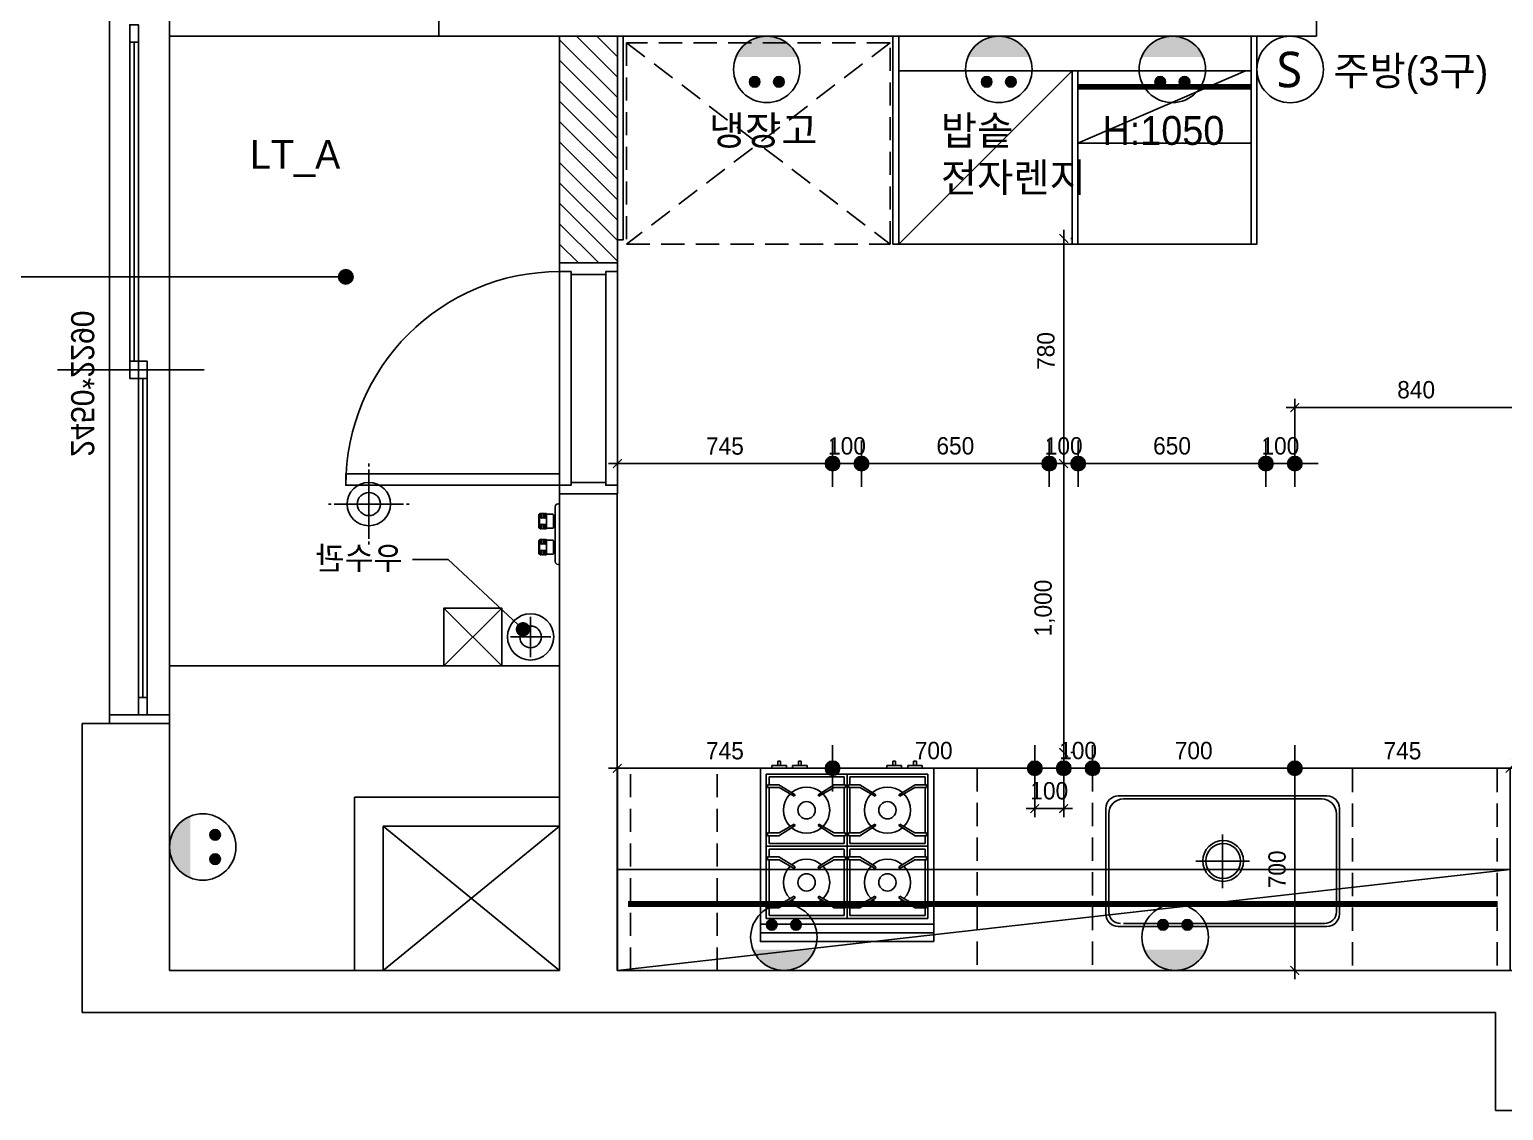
# Model space of a CAD drawing. Header units: inches. Extents: x 47110 to 180628, y 8205 to 35062.
# Drawn here: x 73387 to 78489, y 24259 to 28002 of the extents above; entities that cross this region are included whole.
import ezdxf
from ezdxf.enums import TextEntityAlignment as Align

# ---------------------------------------------------------------- set-up
doc = ezdxf.new("R2010")
doc.units = ezdxf.units.IN
doc.header["$LTSCALE"] = 100
doc.header["$MEASUREMENT"] = 0
doc.header["$PDSIZE"] = 700.071425
for name, pattern in [('DASHEDX2', [1.5, 1, -0.5]), ('DH-HID2', [1.2, 0.8, -0.4]), ('HID', [2.5, 1.5, -1]), ('HID2', [1, 0.5, -0.5])]:
    doc.linetypes.add(name, pattern=pattern)
for name, color, linetype in [('0-ELC TEXT', 7, 'Continuous'), ('06-FUR', 6, 'Continuous'), ('06-LIGHT', 4, 'Continuous'), ('07-DIM', 1, 'Continuous'), ('3.기호.계단선', 30, 'Continuous'), ('CEIL-DOOR', 6, 'Continuous'), ('CO-DO-FR', 7, 'Continuous'), ('CO-DOOR', 8, 'Continuous'), ('CO-FURB-DN', 9, 'Continuous'), ('fin', 5, 'Continuous'), ('FU-FURM', 251, 'DH-HID2'), ('HAT', 8, 'Continuous'), ('Layer 1', 7, 'Continuous'), ('RC-LIGHT', 7, 'Continuous'), ('U-LANP', 6, 'Continuous'), ('WAL NEW', 3, 'Continuous'), ('도면층2', 2, 'Continuous'), ('도면층4', 4, 'Continuous'), ('도면층5', 5, 'Continuous'), ('도면층8', 8, 'Continuous'), ('설비', 140, 'Continuous')]:
    doc.layers.add(name, color=color, linetype=linetype)
doc.styles.add('HY 울릉도 L', font='')
doc.styles.get("Standard").update_dxf_attribs({"font": 'txt.shx', "bigfont": 'whgtxt.shx'})
doc.styles.add('코레일둥고', font='Korail_Round_Gothic_Medium.ttf')
doc.styles.get('HY 울릉도 L').set_extended_font_data('HY울릉도L')
doc.dimstyles.new('30', dxfattribs={"dimscale": 30, "dimtxt": 2, "dimasz": 1, "dimexe": 1, "dimexo": 1, "dimgap": 1, "dimtad": 1, "dimdec": 0, "dimrnd": 0.05, "dimdsep": 46, "dimlunit": 6, "dimtxsty": 'HY 울릉도 L', "dimblk": 'ARCHTICK', "dimcen": 2.5, "dimdle": 1, "dimclrd": 133, "dimclre": 133, "dimclrt": 30, "dimadec": 0, "dimazin": 0, "dimtfac": 1, "dimtdec": 0, "dimtix": 1, "dimtmove": 2, "dimatfit": 3, "dimldrblk": 'ARCHTICK', "dimfxl": 1, "dimlwd": -1, "dimlwe": -1, "dimarcsym": 0})

# ---------------------------------------------------------------- blocks, each defined once
blk = doc.blocks.new('A$C004A4CAE')
at = {"layer": 'fin', "color": 6}
for p, q in [((36, 69), (36, 70)), ((84, 69), (36, 69)), ((51, 63), (36, 63)), ((51, 57), (36, 57)), ((82, 72), (38, 72)), ((84, 63), (69, 63)), ((84, 57), (69, 57)), ((84, 69), (84, 70)), ((126, 69), (126, 70)), ((174, 69), (126, 69)), ((141, 63), (126, 63)), ((141, 57), (126, 57)), ((172, 72), (128, 72)), ((174, 63), (159, 63)), ((174, 57), (159, 57)), ((174, 69), (174, 70)), ((0, 0), (0, 5)), ((200, 15), (10, 15)), ((51, 51), (36, 51)), ((36, 23), (36, 45)), ((84, 45), (36, 45)), ((82, 21), (38, 21)), ((43, 15), (43, 21)), ((84, 51), (69, 51)), ((77, 15), (77, 21)), ((84, 23), (84, 45)), ((141, 51), (126, 51)), ((174, 45), (126, 45)), ((126, 23), (126, 45)), ((172, 21), (128, 21)), ((133, 15), (133, 21)), ((174, 51), (159, 51)), ((167, 15), (167, 21)), ((174, 23), (174, 45)), ((210, 0), (210, 5))]:
    blk.add_line(p, q, dxfattribs=at)
for centre, radius, start, end in [((36, 66), 3, 90, 270), ((36, 60), 3, 90, 270), ((36, 54), 3, 90, 270), ((38, 70), 2, 90, 180), ((51, 66), 3, 90, 270), ((51, 60), 3, 90, 270), ((51, 54), 3, 90, 270), ((69, 66), 3, 270, 90), ((69, 60), 3, 270, 90), ((69, 54), 3, 270, 90), ((82, 70), 2, 0, 90), ((84, 66), 3, 270, 90), ((84, 60), 3, 270, 90), ((84, 54), 3, 270, 90), ((126, 66), 3, 90, 270), ((126, 60), 3, 90, 270), ((126, 54), 3, 90, 270), ((128, 70), 2, 90, 180), ((141, 66), 3, 90, 270), ((141, 60), 3, 90, 270), ((141, 54), 3, 90, 270), ((159, 66), 3, 270, 90), ((159, 60), 3, 270, 90), ((159, 54), 3, 270, 90), ((172, 70), 2, 0, 90), ((174, 66), 3, 270, 90), ((174, 60), 3, 270, 90), ((174, 54), 3, 270, 90), ((10, 5), 10, 90, 180), ((36, 48), 3, 90, 270), ((38, 23), 2, 180, 270), ((51, 48), 3, 90, 270), ((69, 48), 3, 270, 90), ((82, 23), 2, 270, 0), ((84, 48), 3, 270, 90), ((126, 48), 3, 90, 270), ((128, 23), 2, 180, 270), ((141, 48), 3, 90, 270), ((159, 48), 3, 270, 90), ((172, 23), 2, 270, 0), ((174, 48), 3, 270, 90), ((200, 5), 10, 0, 90)]:
    blk.add_arc(centre, radius, start, end, dxfattribs=at)
blk = doc.blocks.new('fffsere')
for p, q in [((61421.1, 27948.7), (62353.6, 27948.7)), ((61003.6, 25768.7), (62353.6, 25768.7))]:
    blk.add_line(p, q)
at = {"color": 8}
for p, q in [((61403.6, 25768.7), (61203.6, 25968.7)), ((61403.6, 25968.7), (61203.6, 25768.7))]:
    blk.add_line(p, q, dxfattribs=at)
blk.add_lwpolyline([(61403.6, 25768.7), (61203.6, 25768.7), (61203.6, 25968.7), (61403.6, 25968.7)], close=True, dxfattribs=at)
blk.add_circle((61103.6, 25868.7), 80, dxfattribs=at)
at = {"layer": 'Layer 1'}
blk.add_circle((61103.6, 25868.7), 37.5, dxfattribs=at)
at = {"layer": '도면층2'}
for p, q in [((61421.1, 27948.7), (61421.1, 28768.7)), ((58383.6, 28148.7), (58383.6, 27948.7)), ((58383.6, 27948.7), (61421.1, 27948.7)), ((60803.6, 26363.7), (60803.6, 24713.7)), ((60803.6, 26363.7), (61003.6, 26363.7)), ((61003.6, 26363.7), (61003.6, 24713.7)), ((62353.6, 25568.7), (62656.1, 25568.7)), ((62353.6, 24713.7), (62353.6, 25568.7)), ((62353.6, 25568.7), (62561.1, 25568.7)), ((62656.1, 24568.7), (62656.1, 25568.7)), ((61003.6, 25313.7), (61713.6, 25313.7)), ((61713.6, 25313.7), (61713.6, 24713.7)), ((61003.6, 25213.7), (61613.6, 25213.7)), ((61613.6, 25213.7), (61613.6, 24713.7)), ((57663.6, 24713.7), (60803.6, 24713.7)), ((61003.6, 24713.7), (62353.6, 24713.7)), ((57763.6, 24568.7), (57763.6, 24228.7)), ((57763.6, 24568.7), (62656.1, 24568.7)), ((57663.6, 24228.7), (57763.6, 24228.7))]:
    blk.add_line(p, q, dxfattribs=at)
at = {"layer": '도면층4'}
for p, q in [((62353.6, 28018.7), (62353.6, 25568.7)), ((62561.1, 25568.7), (62561.1, 28018.7)), ((62476.1, 26823.7), (62476.1, 27928.7)), ((62233.6, 26793.7), (62741.1, 26793.7)), ((62446.1, 25658.7), (62446.1, 26763.7)), ((62353.6, 25598.7), (62561.1, 25598.7)), ((62353.6, 25568.7), (62561.1, 25568.7))]:
    blk.add_line(p, q, dxfattribs=at)
for points in [[(62461.1, 27928.7), (62491.1, 27928.7), (62491.1, 27988.7), (62461.1, 27988.7)], [(62431.1, 26763.7), (62461.1, 26763.7), (62461.1, 26823.7), (62431.1, 26823.7)], [(62461.1, 26763.7), (62491.1, 26763.7), (62491.1, 26823.7), (62461.1, 26823.7)], [(62431.1, 25598.7), (62461.1, 25598.7), (62461.1, 25658.7), (62431.1, 25658.7)]]:
    blk.add_lwpolyline(points, close=True, dxfattribs=at)
blk.add_lwpolyline([(61130.1, 25895.1), (61389.4, 26137.2), (61512.4, 26137.2)], dxfattribs=at)
at = {"layer": '도면층4', "const_width": 25}
blk.add_lwpolyline([(61142.6, 25895.1, -1), (61117.6, 25895.1, -1)], format="xyb", close=True, dxfattribs=at)
at = {"layer": '도면층5'}
for p, q in [((62461.1, 27928.7), (62461.1, 26823.7)), ((62491.1, 27928.7), (62491.1, 26823.7)), ((62431.1, 26763.7), (62431.1, 25658.7)), ((62461.1, 26763.7), (62461.1, 25658.7)), ((61103.6, 25938.7), (61103.6, 25798.7)), ((61173.6, 25868.7), (61033.6, 25868.7))]:
    blk.add_line(p, q, dxfattribs=at)
at = {"layer": '도면층8'}
for p, q in [((61003.6, 25213.7), (61613.6, 24713.7)), ((61613.6, 25213.7), (61003.6, 24713.7))]:
    blk.add_line(p, q, dxfattribs=at)
at = {"rotation": 270}
blk.add_blockref('A$C004A4CAE', (61003.6, 26329.6), dxfattribs=at)
at = {"layer": '06-FUR', "color": 7, "linetype": 'DASHEDX2', "style": '코레일둥고'}
blk.add_text('우수관', height=80, dxfattribs=at).set_placement((61547.1, 26101.8))
at = {"layer": '도면층4', "style": '코레일둥고'}
blk.add_text('2450*2290', height=80, rotation=90, dxfattribs=at).set_placement((62694.1, 26492.5))
blk = doc.blocks.new('D-002')
at = {"layer": 'CO-DO-FR'}
for points in [[(0, 200), (0, 0), (30, 0), (30, 40), (40, 40), (40, 160), (30, 160), (30, 200), (0, 200)], [(800, 200), (800, 0), (770, 0), (770, 40), (760, 40), (760, 160), (770, 160), (770, 200), (800, 200)]]:
    blk.add_lwpolyline(points, close=True, dxfattribs=at)
at = {"layer": 'CO-DOOR'}
blk.add_lwpolyline([(730, 940), (730, 200), (770, 200), (770, 940)], close=True, dxfattribs=at)
blk.add_arc((770, 200), 740, 90, 180, dxfattribs=at)
blk = doc.blocks.new('FFFF')
at = {"layer": 'WAL NEW'}
h = blk.add_hatch(dxfattribs=at)
h.set_pattern_fill('_USER', color=256, scale=50, angle=315, style=0, pattern_type=0)
h.set_pattern_definition([(315, (21840.12, 30), (35.35534, 35.35534), [])])
h.paths.add_polyline_path([(75098.6, 27193.7), (75298.6, 27193.7), (75298.6, 27978.7), (75098.6, 27978.7)])
at = {"layer": '06-FUR', "color": 8}
blk.add_line((76872.6, 27858.7), (76272.6, 27258.7), dxfattribs=at)
for points in [[(75318.6, 27978.7), (75298.6, 27978.7), (75298.6, 27273.7), (75318.6, 27273.7)], [(76272.6, 27978.7), (76252.6, 27978.7), (76252.6, 27258.7), (76272.6, 27258.7)], [(77512.6, 27978.7), (77492.6, 27978.7), (77492.6, 27258.7), (77512.6, 27258.7)], [(77492.6, 27858.7), (76272.6, 27858.7), (76272.6, 27258.7), (77492.6, 27258.7)], [(76892.6, 27858.7), (76872.6, 27858.7), (76872.6, 27258.7), (76892.6, 27258.7)], [(75298.6, 24743.7), (78388.6, 24743.7), (78388.6, 25443.7), (75298.6, 25443.7)]]:
    blk.add_lwpolyline(points, close=True, dxfattribs=at)
for points in [[(77472.6, 27858.7), (76892.6, 27608.7), (77492.6, 27608.7)], [(75298.6, 25093.7), (78388.6, 25093.7), (75298.6, 24743.7)]]:
    blk.add_lwpolyline(points, dxfattribs=at)
at = {"layer": 'CO-DOOR', "color": 8}
for points in [[(75098.6, 27193.7), (75298.6, 27193.7), (75298.6, 26393.7), (75098.6, 26393.7)], [(75138.6, 26433.7), (75258.6, 26433.7), (75258.6, 27153.7), (75138.6, 27153.7)]]:
    blk.add_lwpolyline(points, close=True, dxfattribs=at)
at = {"layer": 'CO-FURB-DN', "color": 8}
for p, q in [((75853.6, 25453.7), (75853.6, 25468.7)), ((75853.6, 25468.7), (75863.6, 25468.7)), ((75863.6, 25453.7), (75863.6, 25468.7)), ((75925.3, 25453.7), (75925.3, 25468.7)), ((75925.3, 25468.7), (75935.3, 25468.7)), ((75935.3, 25453.7), (75935.3, 25468.7)), ((76251.8, 25453.7), (76251.8, 25468.7)), ((76261.8, 25468.7), (76251.8, 25468.7)), ((76261.8, 25453.7), (76261.8, 25468.7)), ((76333.5, 25468.7), (76323.5, 25468.7)), ((76323.5, 25453.7), (76323.5, 25468.7)), ((76333.5, 25453.7), (76333.5, 25468.7)), ((75813.6, 25423.7), (75813.6, 25173.7)), ((75813.6, 25423.7), (76093.6, 25423.7)), ((75823.6, 25413.7), (75823.6, 25386.9)), ((75823.6, 25413.7), (76083.6, 25413.7)), ((75833.6, 25453.7), (75833.6, 25443.7)), ((75833.6, 25453.7), (75883.6, 25453.7)), ((75883.6, 25453.7), (75883.6, 25443.7)), ((75905.3, 25453.7), (75955.3, 25453.7)), ((75905.3, 25453.7), (75905.3, 25443.7)), ((75955.3, 25453.7), (75955.3, 25443.7)), ((76083.6, 25413.7), (76083.6, 25386.9)), ((76373.6, 25423.7), (76093.6, 25423.7)), ((76093.6, 25423.7), (76093.6, 25173.7)), ((76363.6, 25413.7), (76103.6, 25413.7)), ((76103.6, 25413.7), (76103.6, 25386.9)), ((76231.8, 25453.7), (76231.8, 25443.7)), ((76281.8, 25453.7), (76231.8, 25453.7)), ((76281.8, 25453.7), (76281.8, 25443.7)), ((76303.5, 25453.7), (76303.5, 25443.7)), ((76353.5, 25453.7), (76303.5, 25453.7)), ((76353.5, 25453.7), (76353.5, 25443.7)), ((76363.6, 25413.7), (76363.6, 25386.9)), ((76373.6, 25423.7), (76373.6, 25173.7)), ((75818.6, 25386.9), (75818.6, 25376.9)), ((75858.1, 25386.9), (75818.6, 25386.9)), ((75858.4, 25376.9), (75818.6, 25376.9)), ((75823.6, 25376.9), (75823.6, 25220.4)), ((75913.7, 25352.2), (75858.1, 25386.9)), ((75910.6, 25346.8), (75858.4, 25376.9)), ((75993.4, 25352.2), (76049, 25386.9)), ((75996.5, 25346.8), (76048.8, 25376.9)), ((76048.8, 25376.9), (76088.6, 25376.9)), ((76049, 25386.9), (76088.6, 25386.9)), ((76083.6, 25376.9), (76083.6, 25220.4)), ((76088.6, 25386.9), (76088.6, 25376.9)), ((76098.6, 25386.9), (76098.6, 25376.9)), ((76138.1, 25386.9), (76098.6, 25386.9)), ((76138.4, 25376.9), (76098.6, 25376.9)), ((76103.6, 25376.9), (76103.6, 25220.4)), ((76193.7, 25352.2), (76138.1, 25386.9)), ((76190.6, 25346.8), (76138.4, 25376.9)), ((76273.4, 25352.2), (76329, 25386.9)), ((76276.5, 25346.8), (76328.8, 25376.9)), ((76328.8, 25376.9), (76368.6, 25376.9)), ((76329, 25386.9), (76368.6, 25386.9)), ((76363.6, 25376.9), (76363.6, 25220.4)), ((76368.6, 25386.9), (76368.6, 25376.9)), ((75913.7, 25352.2), (75910.6, 25346.8)), ((75993.4, 25352.2), (75996.5, 25346.8)), ((76193.7, 25352.2), (76190.6, 25346.8)), ((76273.4, 25352.2), (76276.5, 25346.8)), ((77050.8, 25337.8), (77736.3, 25337.8)), ((76999.6, 25286.6), (76999.6, 24947)), ((77787.5, 25286.6), (77787.5, 24947)), ((75818.6, 25210.4), (75818.6, 25220.4)), ((75858.4, 25220.4), (75818.6, 25220.4)), ((75858.1, 25210.4), (75818.6, 25210.4)), ((75823.6, 25210.4), (75823.6, 25183.7)), ((75913.7, 25245.2), (75858.1, 25210.4)), ((75910.6, 25250.6), (75858.4, 25220.4)), ((75913.7, 25245.2), (75910.6, 25250.6)), ((75993.4, 25245.2), (75996.5, 25250.6)), ((75993.4, 25245.2), (76049, 25210.4)), ((75996.5, 25250.6), (76048.8, 25220.4)), ((76048.8, 25220.4), (76088.6, 25220.4)), ((76049, 25210.4), (76088.6, 25210.4)), ((76083.6, 25210.4), (76083.6, 25183.7)), ((76088.6, 25210.4), (76088.6, 25220.4)), ((76138.4, 25220.4), (76098.6, 25220.4)), ((76098.6, 25210.4), (76098.6, 25220.4)), ((76138.1, 25210.4), (76098.6, 25210.4)), ((76103.6, 25210.4), (76103.6, 25183.7)), ((76193.7, 25245.2), (76138.1, 25210.4)), ((76190.6, 25250.6), (76138.4, 25220.4)), ((76193.7, 25245.2), (76190.6, 25250.6)), ((76273.4, 25245.2), (76276.5, 25250.6)), ((76273.4, 25245.2), (76329, 25210.4)), ((76276.5, 25250.6), (76328.8, 25220.4)), ((76328.8, 25220.4), (76368.6, 25220.4)), ((76329, 25210.4), (76368.6, 25210.4)), ((76363.6, 25210.4), (76363.6, 25183.7)), ((76368.6, 25210.4), (76368.6, 25220.4)), ((77393.6, 25214.7), (77393.6, 25029.1)), ((75813.6, 24923.7), (75813.6, 25173.7)), ((75813.6, 25173.7), (76093.6, 25173.7)), ((75823.6, 25183.7), (76083.6, 25183.7)), ((75823.6, 25136.9), (75823.6, 25163.7)), ((75823.6, 25163.7), (76083.6, 25163.7)), ((76083.6, 25136.9), (76083.6, 25163.7)), ((76373.6, 25173.7), (76093.6, 25173.7)), ((76093.6, 24923.7), (76093.6, 25173.7)), ((76363.6, 25183.7), (76103.6, 25183.7)), ((76363.6, 25163.7), (76103.6, 25163.7)), ((76103.6, 25136.9), (76103.6, 25163.7)), ((76363.6, 25136.9), (76363.6, 25163.7)), ((76373.6, 24923.7), (76373.6, 25173.7)), ((75818.6, 25136.9), (75818.6, 25126.9)), ((75858.1, 25136.9), (75818.6, 25136.9)), ((75858.4, 25126.9), (75818.6, 25126.9)), ((75823.6, 24970.4), (75823.6, 25126.9)), ((75913.7, 25102.2), (75858.1, 25136.9)), ((75910.6, 25096.8), (75858.4, 25126.9)), ((75913.7, 25102.2), (75910.6, 25096.8)), ((75993.4, 25102.2), (76049, 25136.9)), ((75993.4, 25102.2), (75996.5, 25096.8)), ((75996.5, 25096.8), (76048.8, 25126.9)), ((76048.8, 25126.9), (76088.6, 25126.9)), ((76049, 25136.9), (76088.6, 25136.9)), ((76083.6, 24970.4), (76083.6, 25126.9)), ((76088.6, 25136.9), (76088.6, 25126.9)), ((76138.1, 25136.9), (76098.6, 25136.9)), ((76098.6, 25136.9), (76098.6, 25126.9)), ((76138.4, 25126.9), (76098.6, 25126.9)), ((76103.6, 24970.4), (76103.6, 25126.9)), ((76193.7, 25102.2), (76138.1, 25136.9)), ((76190.6, 25096.8), (76138.4, 25126.9)), ((76193.7, 25102.2), (76190.6, 25096.8)), ((76273.4, 25102.2), (76329, 25136.9)), ((76273.4, 25102.2), (76276.5, 25096.8)), ((76276.5, 25096.8), (76328.8, 25126.9)), ((76328.8, 25126.9), (76368.6, 25126.9)), ((76329, 25136.9), (76368.6, 25136.9)), ((76363.6, 24970.4), (76363.6, 25126.9)), ((76368.6, 25136.9), (76368.6, 25126.9)), ((77300.8, 25121.9), (77486.3, 25121.9)), ((75910.6, 25000.6), (75858.4, 24970.4)), ((75913.7, 24995.2), (75910.6, 25000.6)), ((75993.4, 24995.2), (75996.5, 25000.6)), ((75996.5, 25000.6), (76048.8, 24970.4)), ((76190.6, 25000.6), (76138.4, 24970.4)), ((76193.7, 24995.2), (76190.6, 25000.6)), ((76273.4, 24995.2), (76276.5, 25000.6)), ((76276.5, 25000.6), (76328.8, 24970.4)), ((75818.6, 24960.4), (75818.6, 24970.4)), ((75858.4, 24970.4), (75818.6, 24970.4)), ((75858.1, 24960.4), (75818.6, 24960.4)), ((75823.6, 24933.7), (75823.6, 24960.4)), ((75913.7, 24995.2), (75858.1, 24960.4)), ((75993.4, 24995.2), (76049, 24960.4)), ((76048.8, 24970.4), (76088.6, 24970.4)), ((76049, 24960.4), (76088.6, 24960.4)), ((76083.6, 24933.7), (76083.6, 24960.4)), ((76088.6, 24960.4), (76088.6, 24970.4)), ((76138.4, 24970.4), (76098.6, 24970.4)), ((76098.6, 24960.4), (76098.6, 24970.4)), ((76138.1, 24960.4), (76098.6, 24960.4)), ((76103.6, 24933.7), (76103.6, 24960.4)), ((76193.7, 24995.2), (76138.1, 24960.4)), ((76273.4, 24995.2), (76329, 24960.4)), ((76328.8, 24970.4), (76368.6, 24970.4)), ((76329, 24960.4), (76368.6, 24960.4)), ((76363.6, 24933.7), (76363.6, 24960.4)), ((76368.6, 24960.4), (76368.6, 24970.4)), ((76393.6, 24903.7), (75793.6, 24903.7)), ((75813.6, 24923.7), (76093.6, 24923.7)), ((75823.6, 24933.7), (76083.6, 24933.7)), ((76373.6, 24923.7), (76093.6, 24923.7)), ((76363.6, 24933.7), (76103.6, 24933.7)), ((77746.6, 24906.1), (77050.8, 24906.1)), ((76393.6, 24873.7), (75793.6, 24873.7))]:
    blk.add_line(p, q, dxfattribs=at)
blk.add_lwpolyline([(76393.6, 24843.7), (75793.6, 24843.7), (75793.6, 25443.7), (76393.6, 25443.7)], close=True, dxfattribs=at)
blk.add_lwpolyline([(77032.5, 25348), (77754.7, 25348, -0.414214), (77797.7, 25304.9), (77797.7, 24938.9, -0.414214), (77754.7, 24895.8), (77032.5, 24895.8, -0.414214), (76989.4, 24938.9), (76989.4, 25304.9, -0.414214)], format="xyb", close=True, dxfattribs=at)
for centre, radius in [((75953.6, 25298.7), 30), ((76233.6, 25298.7), 30), ((77395.6, 25122.9), 70.6), ((77395.6, 25122.9), 60.4), ((75953.6, 25048.7), 30), ((76233.6, 25048.7), 30)]:
    blk.add_circle(centre, radius, dxfattribs=at)
for centre, radius, start, end in [((75953.6, 25298.7), 80, 49.6406, 130.3594), ((76233.6, 25298.7), 80, 49.6406, 130.3594), ((75953.6, 25298.7), 80, 135.3848, 224.6152), ((75953.6, 25298.7), 80, 315.3848, 44.6152), ((76233.6, 25298.7), 80, 135.3848, 224.6152), ((76233.6, 25298.7), 80, 315.3848, 44.6152), ((77050.8, 25286.6), 51.1, 90, 180), ((77736.3, 25286.6), 51.1, 0, 90), ((75953.6, 25298.7), 80, 229.6406, 310.3594), ((76233.6, 25298.7), 80, 229.6406, 310.3594), ((75953.6, 25048.7), 80, 135.3848, 224.6152), ((75953.6, 25048.7), 80, 49.6406, 130.3594), ((75953.6, 25048.7), 80, 315.3848, 44.6152), ((76233.6, 25048.7), 80, 135.3848, 224.6152), ((76233.6, 25048.7), 80, 49.6406, 130.3594), ((76233.6, 25048.7), 80, 315.3848, 44.6152), ((75953.6, 25048.7), 80, 229.6406, 310.3594), ((76233.6, 25048.7), 80, 229.6406, 310.3594), ((77040.5, 24947), 40.9, 180, 270), ((77746.6, 24947), 40.9, 270, 0)]:
    blk.add_arc(centre, radius, start, end, dxfattribs=at)
at = {"layer": 'FU-FURM', "color": 8}
for p, q in [((75330.6, 27955.7), (76242.6, 27258.7)), ((76242.6, 27955.7), (75330.6, 27258.7)), ((75343.6, 24743.7), (75343.6, 25443.7)), ((75643.6, 24743.7), (75643.6, 25443.7)), ((76543.6, 25443.7), (76543.6, 24743.7)), ((76943.6, 25443.7), (76943.6, 24743.7)), ((77843.6, 25441.3), (77843.6, 24741.3)), ((78343.6, 25441.3), (78343.6, 24741.3))]:
    blk.add_line(p, q, dxfattribs=at)
blk.add_lwpolyline([(75330.6, 27258.7), (76242.6, 27258.7), (76242.6, 27955.7), (75330.6, 27955.7)], close=True, dxfattribs=at)
at = {"layer": 'WAL NEW'}
blk.add_lwpolyline([(75098.6, 27193.7), (75298.6, 27193.7), (75298.6, 27978.7), (75098.6, 27978.7)], close=True, dxfattribs=at)
at = {"xscale": -1}
blk.add_blockref('fffsere', (136102.1, 30), dxfattribs=at)
at = {"layer": 'CO-DOOR', "color": 8, "xscale": -1, "rotation": 89.99999999999993}
blk.add_blockref('D-002', (75298.6, 27193.7), dxfattribs=at)
blk = doc.blocks.new('매입등')
at = {"layer": 'HAT', "color": 1}
for p, q in [((0, 140), (0, 130)), ((0, 120), (0, -120)), ((-140, 0), (-130, 0)), ((120, 0), (-120, 0)), ((140, 0), (130, 0)), ((-140, 0), (-130, 0)), ((0, -140), (0, -130))]:
    blk.add_line(p, q, dxfattribs=at)
blk.add_circle((0, 0), 40, dxfattribs=at)
at = {"layer": 'U-LANP'}
blk.add_circle((0, 0), 75, dxfattribs=at)
blk = doc.blocks.new('A$C59950440')
at = {"layer": 'CEIL-DOOR'}
blk.add_blockref('매입등', (140, 140), dxfattribs=at)
blk = doc.blocks.new('swich')
at = {"layer": '설비', "color": 140}
blk.add_circle((372828.6, -86554.1), 84, dxfattribs=at)
at = {"layer": '설비', "color": 140, "insert": (372858.7, -86509.1), "char_height": 90, "width": 143.497, "attachment_point": 3}
blk.add_mtext('{\\fMalgun Gothic|b0|i0|c129|p50;S}', dxfattribs=at)
blk = doc.blocks.new('egoo')
at = {"layer": '설비'}
h = blk.add_hatch(color=140, dxfattribs=at)
edge = h.paths.add_edge_path()
edge.add_arc((1015645.3, 443433.7), 22.3, 0, 360)
h = blk.add_hatch(color=140, dxfattribs=at)
edge = h.paths.add_edge_path()
edge.add_arc((1015747.7, 443433.7), 22.3, 0, 360)
h = blk.add_hatch(color=140, dxfattribs=at)
edge = h.paths.add_edge_path()
edge.add_line((1015826.3, 443329.1), (1015566.6, 443329.1))
edge.add_ellipse((1015696.5, 443381.5), major_axis=(99, 99), ratio=1, start_angle=156.95778, end_angle=293.04222)
at = {"layer": '설비', "color": 140}
for centre, radius in [((1015696.5, 443381.5), 140), ((1015645.3, 443433.7), 22.3), ((1015747.7, 443433.7), 22.3)]:
    blk.add_circle(centre, radius, dxfattribs=at)
blk = doc.blocks.new('1')
at = {"linetype": 'Continuous'}
h = blk.add_hatch(color=4, dxfattribs=at)
h.dxf.hatch_style = 1
edge = h.paths.add_edge_path()
edge.add_arc((11539653.5, -14273503.8), 37.5, 0, 360)
at = {"color": 1, "linetype": 'Continuous'}
for p, q in [((11539653.5, -14273637.1), (11539653.5, -14273370.5)), ((11539520.2, -14273503.8), (11539786.8, -14273503.8))]:
    blk.add_line(p, q, dxfattribs=at)
at = {"color": 4, "linetype": 'Continuous'}
for radius in [41.5, 37.5]:
    blk.add_circle((11539653.5, -14273503.8), radius, dxfattribs=at)
blk = doc.blocks.new('_ArchTick')
at = {"color": 0, "linetype": 'ByBlock', "const_width": 0.15}
blk.add_lwpolyline([(-0.5, -0.5), (0.5, 0.5)], dxfattribs=at)
blk = doc.blocks.new('*D102')
at = {"layer": '07-DIM', "color": 133, "transparency": 16777216}
for p, q in [((77636.3, 26498.7), (77796.3, 26498.7)), ((77666.3, 26468.7), (77666.3, 26468.7)), ((77766.3, 26468.7), (77766.3, 26468.7))]:
    blk.add_line(p, q, dxfattribs=at)
at = {"layer": 'Defpoints', "color": 0, "transparency": 16777216}
for p in [(77666.3, 26498.7), (77766.3, 26498.7), (77766.3, 26498.7)]:
    blk.add_point(p, dxfattribs=at)
at = {"layer": '07-DIM', "color": 133, "transparency": 16777216, "xscale": 30, "yscale": 30, "zscale": 30}
blk.add_blockref('_ArchTick', (77666.3, 26498.7), dxfattribs=at)
at = {"layer": '07-DIM', "color": 133, "transparency": 16777216, "xscale": 30, "yscale": 30, "zscale": 30, "rotation": 180}
blk.add_blockref('_ArchTick', (77766.3, 26498.7), dxfattribs=at)
at = {"layer": '07-DIM', "color": 30, "transparency": 16777216, "insert": (77716.3, 26559.9), "char_height": 60, "attachment_point": 5, "style": 'HY 울릉도 L'}
blk.add_mtext('100', dxfattribs=at)
blk = doc.blocks.new('*D103')
at = {"layer": '07-DIM', "color": 133, "transparency": 16777216}
for p, q in [((76296.3, 26498.7), (76136.3, 26498.7)), ((76166.3, 26528.7), (76166.3, 26528.7)), ((76266.3, 26528.7), (76266.3, 26528.7))]:
    blk.add_line(p, q, dxfattribs=at)
at = {"layer": 'Defpoints', "color": 0, "transparency": 16777216}
for p in [(76166.3, 26498.7), (76166.3, 26498.7), (76266.3, 26498.7)]:
    blk.add_point(p, dxfattribs=at)
at = {"layer": '07-DIM', "color": 133, "transparency": 16777216, "xscale": 30, "yscale": 30, "zscale": 30}
blk.add_blockref('_ArchTick', (76166.3, 26498.7), dxfattribs=at)
at = {"layer": '07-DIM', "color": 133, "transparency": 16777216, "xscale": 30, "yscale": 30, "zscale": 30, "rotation": 180}
blk.add_blockref('_ArchTick', (76266.3, 26498.7), dxfattribs=at)
at = {"layer": '07-DIM', "color": 30, "transparency": 16777216, "insert": (76216.3, 26559.9), "char_height": 60, "attachment_point": 5, "style": 'HY 울릉도 L'}
blk.add_mtext('100', dxfattribs=at)
blk = doc.blocks.new('*D104')
at = {"layer": '07-DIM', "color": 133, "transparency": 16777216}
for p, q in [((76196.3, 26498.7), (75391.3, 26498.7)), ((75421.3, 26528.7), (75421.3, 26528.7)), ((76166.3, 26528.7), (76166.3, 26528.7))]:
    blk.add_line(p, q, dxfattribs=at)
at = {"layer": 'Defpoints', "color": 0, "transparency": 16777216}
for p in [(75421.3, 26498.7), (75421.3, 26498.7), (76166.3, 26498.7)]:
    blk.add_point(p, dxfattribs=at)
at = {"layer": '07-DIM', "color": 133, "transparency": 16777216, "xscale": 30, "yscale": 30, "zscale": 30, "rotation": 180}
blk.add_blockref('_ArchTick', (75421.3, 26498.7), dxfattribs=at)
at = {"layer": '07-DIM', "color": 133, "transparency": 16777216, "xscale": 30, "yscale": 30, "zscale": 30}
blk.add_blockref('_ArchTick', (76166.3, 26498.7), dxfattribs=at)
at = {"layer": '07-DIM', "color": 30, "transparency": 16777216, "insert": (75793.8, 26559.3), "char_height": 60, "attachment_point": 5, "style": 'HY 울릉도 L'}
blk.add_mtext('745', dxfattribs=at)
blk = doc.blocks.new('*D105')
at = {"layer": '07-DIM', "color": 133, "transparency": 16777216}
for p, q in [((76986.3, 26498.7), (77696.3, 26498.7)), ((77016.3, 26468.7), (77016.3, 26468.7)), ((77666.3, 26468.7), (77666.3, 26468.7))]:
    blk.add_line(p, q, dxfattribs=at)
at = {"layer": 'Defpoints', "color": 0, "transparency": 16777216}
for p in [(77016.3, 26498.7), (77666.3, 26498.7), (77666.3, 26498.7)]:
    blk.add_point(p, dxfattribs=at)
at = {"layer": '07-DIM', "color": 133, "transparency": 16777216, "xscale": 30, "yscale": 30, "zscale": 30, "rotation": 180}
blk.add_blockref('_ArchTick', (77016.3, 26498.7), dxfattribs=at)
at = {"layer": '07-DIM', "color": 133, "transparency": 16777216, "xscale": 30, "yscale": 30, "zscale": 30}
blk.add_blockref('_ArchTick', (77666.3, 26498.7), dxfattribs=at)
at = {"layer": '07-DIM', "color": 30, "transparency": 16777216, "insert": (77341.3, 26560), "char_height": 60, "attachment_point": 5, "style": 'HY 울릉도 L'}
blk.add_mtext('650', dxfattribs=at)
blk = doc.blocks.new('*D106')
at = {"layer": '07-DIM', "color": 133, "transparency": 16777216}
for p, q in [((76886.3, 26498.7), (77046.3, 26498.7)), ((76916.3, 26468.7), (76916.3, 26468.7)), ((77016.3, 26468.7), (77016.3, 26468.7))]:
    blk.add_line(p, q, dxfattribs=at)
at = {"layer": 'Defpoints', "color": 0, "transparency": 16777216}
for p in [(76916.3, 26498.7), (77016.3, 26498.7), (77016.3, 26498.7)]:
    blk.add_point(p, dxfattribs=at)
at = {"layer": '07-DIM', "color": 133, "transparency": 16777216, "xscale": 30, "yscale": 30, "zscale": 30}
blk.add_blockref('_ArchTick', (76916.3, 26498.7), dxfattribs=at)
at = {"layer": '07-DIM', "color": 133, "transparency": 16777216, "xscale": 30, "yscale": 30, "zscale": 30, "rotation": 180}
blk.add_blockref('_ArchTick', (77016.3, 26498.7), dxfattribs=at)
at = {"layer": '07-DIM', "color": 30, "transparency": 16777216, "insert": (76966.3, 26559.9), "char_height": 60, "attachment_point": 5, "style": 'HY 울릉도 L'}
blk.add_mtext('100', dxfattribs=at)
blk = doc.blocks.new('*D107')
at = {"layer": '07-DIM', "color": 133, "transparency": 16777216}
for p, q in [((76946.3, 26498.7), (76236.3, 26498.7)), ((76266.3, 26468.7), (76266.3, 26468.7)), ((76916.3, 26468.7), (76916.3, 26468.7))]:
    blk.add_line(p, q, dxfattribs=at)
at = {"layer": 'Defpoints', "color": 0, "transparency": 16777216}
for p in [(76266.3, 26498.7), (76266.3, 26498.7), (76916.3, 26498.7)]:
    blk.add_point(p, dxfattribs=at)
at = {"layer": '07-DIM', "color": 133, "transparency": 16777216, "xscale": 30, "yscale": 30, "zscale": 30, "rotation": 180}
blk.add_blockref('_ArchTick', (76266.3, 26498.7), dxfattribs=at)
at = {"layer": '07-DIM', "color": 133, "transparency": 16777216, "xscale": 30, "yscale": 30, "zscale": 30}
blk.add_blockref('_ArchTick', (76916.3, 26498.7), dxfattribs=at)
at = {"layer": '07-DIM', "color": 30, "transparency": 16777216, "insert": (76591.3, 26560), "char_height": 60, "attachment_point": 5, "style": 'HY 울릉도 L'}
blk.add_mtext('650', dxfattribs=at)
blk = doc.blocks.new('*D108')
at = {"layer": '07-DIM', "color": 133, "transparency": 16777216}
for p, q in [((76966.3, 26468.7), (76966.3, 27308.7)), ((76990.6, 27278.7), (76996.3, 27278.7)), ((76996.3, 26498.7), (76996.3, 26498.7))]:
    blk.add_line(p, q, dxfattribs=at)
at = {"layer": 'Defpoints', "color": 0, "transparency": 16777216}
for p in [(76960.6, 27278.7), (76966.3, 27278.7), (76966.3, 26498.7)]:
    blk.add_point(p, dxfattribs=at)
at = {"layer": '07-DIM', "color": 133, "transparency": 16777216, "xscale": 30, "yscale": 30, "zscale": 30}
for p, rotation in [((76966.3, 27278.7), 90), ((76966.3, 26498.7), 270)]:
    blk.add_blockref('_ArchTick', p, dxfattribs=dict(at, rotation=rotation))
at = {"layer": '07-DIM', "color": 30, "transparency": 16777216, "insert": (76905, 26888.7), "char_height": 60, "attachment_point": 5, "rotation": 90, "style": 'HY 울릉도 L'}
blk.add_mtext('780', dxfattribs=at)
blk = doc.blocks.new('*D109')
at = {"layer": '07-DIM', "color": 133, "transparency": 16777216}
for p, q in [((76966.3, 26528.7), (76966.3, 25468.7)), ((76990.6, 26498.7), (76996.3, 26498.7)), ((76990.6, 25498.7), (76996.3, 25498.7))]:
    blk.add_line(p, q, dxfattribs=at)
at = {"layer": 'Defpoints', "color": 0, "transparency": 16777216}
for p in [(76960.6, 26498.7), (76960.6, 25498.7), (76966.3, 25498.7)]:
    blk.add_point(p, dxfattribs=at)
at = {"layer": '07-DIM', "color": 133, "transparency": 16777216, "xscale": 30, "yscale": 30, "zscale": 30}
for p, rotation in [((76966.3, 26498.7), 90), ((76966.3, 25498.7), 270)]:
    blk.add_blockref('_ArchTick', p, dxfattribs=dict(at, rotation=rotation))
at = {"layer": '07-DIM', "color": 30, "transparency": 16777216, "insert": (76900.4, 25998.7), "char_height": 60, "attachment_point": 5, "rotation": 90, "style": 'HY 울릉도 L'}
blk.add_mtext('1,000', dxfattribs=at)
blk = doc.blocks.new('*D117')
at = {"layer": '07-DIM', "color": 133, "transparency": 16777216}
for p, q in [((77736.3, 26693), (78636.3, 26693)), ((77766.3, 26528.7), (77766.3, 26723)), ((78606.3, 26528.7), (78606.3, 26723))]:
    blk.add_line(p, q, dxfattribs=at)
at = {"layer": 'Defpoints', "color": 0, "transparency": 16777216}
for p in [(78606.3, 26693), (77766.3, 26498.7), (78606.3, 26498.7)]:
    blk.add_point(p, dxfattribs=at)
at = {"layer": '07-DIM', "color": 133, "transparency": 16777216, "xscale": 30, "yscale": 30, "zscale": 30, "rotation": 180}
blk.add_blockref('_ArchTick', (77766.3, 26693), dxfattribs=at)
at = {"layer": '07-DIM', "color": 133, "transparency": 16777216, "xscale": 30, "yscale": 30, "zscale": 30}
blk.add_blockref('_ArchTick', (78606.3, 26693), dxfattribs=at)
at = {"layer": '07-DIM', "color": 30, "transparency": 16777216, "insert": (78186.3, 26754.3), "char_height": 60, "attachment_point": 5, "style": 'HY 울릉도 L'}
blk.add_mtext('840', dxfattribs=at)
blk = doc.blocks.new('*D118')
at = {"layer": '07-DIM', "color": 133, "transparency": 16777216}
for p, q in [((76966.3, 25473.7), (76966.3, 25473.7)), ((76936.3, 25443.7), (77096.3, 25443.7)), ((77066.3, 25413.7), (77066.3, 25413.7))]:
    blk.add_line(p, q, dxfattribs=at)
at = {"layer": 'Defpoints', "color": 0, "transparency": 16777216}
for p in [(76966.3, 25443.7), (77066.3, 25443.7), (77066.3, 25443.7)]:
    blk.add_point(p, dxfattribs=at)
at = {"layer": '07-DIM', "color": 133, "transparency": 16777216, "xscale": 30, "yscale": 30, "zscale": 30}
blk.add_blockref('_ArchTick', (76966.3, 25443.7), dxfattribs=at)
at = {"layer": '07-DIM', "color": 133, "transparency": 16777216, "xscale": 30, "yscale": 30, "zscale": 30, "rotation": 180}
blk.add_blockref('_ArchTick', (77066.3, 25443.7), dxfattribs=at)
at = {"layer": '07-DIM', "color": 30, "transparency": 16777216, "insert": (77016.3, 25504.9), "char_height": 60, "attachment_point": 5, "style": 'HY 울릉도 L'}
blk.add_mtext('100', dxfattribs=at)
blk = doc.blocks.new('*D119')
at = {"layer": '07-DIM', "color": 133, "transparency": 16777216}
for p, q in [((77066.3, 25473.7), (77066.3, 25473.7)), ((77766.3, 25473.7), (77766.3, 25473.7)), ((77036.3, 25443.7), (77796.3, 25443.7))]:
    blk.add_line(p, q, dxfattribs=at)
at = {"layer": 'Defpoints', "color": 0, "transparency": 16777216}
for p in [(77066.3, 25443.7), (77766.3, 25443.7), (77766.3, 25443.7)]:
    blk.add_point(p, dxfattribs=at)
at = {"layer": '07-DIM', "color": 133, "transparency": 16777216, "xscale": 30, "yscale": 30, "zscale": 30, "rotation": 180}
blk.add_blockref('_ArchTick', (77066.3, 25443.7), dxfattribs=at)
at = {"layer": '07-DIM', "color": 133, "transparency": 16777216, "xscale": 30, "yscale": 30, "zscale": 30}
blk.add_blockref('_ArchTick', (77766.3, 25443.7), dxfattribs=at)
at = {"layer": '07-DIM', "color": 30, "transparency": 16777216, "insert": (77416.3, 25504.9), "char_height": 60, "attachment_point": 5, "style": 'HY 울릉도 L'}
blk.add_mtext('700', dxfattribs=at)
blk = doc.blocks.new('*D120')
at = {"layer": '07-DIM', "color": 133, "transparency": 16777216}
for p, q in [((76166.3, 25473.7), (76166.3, 25473.7)), ((76866.3, 25473.7), (76866.3, 25473.7)), ((76896.3, 25443.7), (76136.3, 25443.7))]:
    blk.add_line(p, q, dxfattribs=at)
at = {"layer": 'Defpoints', "color": 0, "transparency": 16777216}
for p in [(76166.3, 25443.7), (76166.3, 25443.7), (76866.3, 25443.7)]:
    blk.add_point(p, dxfattribs=at)
at = {"layer": '07-DIM', "color": 133, "transparency": 16777216, "xscale": 30, "yscale": 30, "zscale": 30, "rotation": 180}
blk.add_blockref('_ArchTick', (76166.3, 25443.7), dxfattribs=at)
at = {"layer": '07-DIM', "color": 133, "transparency": 16777216, "xscale": 30, "yscale": 30, "zscale": 30}
blk.add_blockref('_ArchTick', (76866.3, 25443.7), dxfattribs=at)
at = {"layer": '07-DIM', "color": 30, "transparency": 16777216, "insert": (76516.3, 25504.9), "char_height": 60, "attachment_point": 5, "style": 'HY 울릉도 L'}
blk.add_mtext('700', dxfattribs=at)
blk = doc.blocks.new('*D121')
at = {"layer": '07-DIM', "color": 133, "transparency": 16777216}
for p, q in [((75421.3, 25473.7), (75421.3, 25473.7)), ((76166.3, 25473.7), (76166.3, 25473.7)), ((76196.3, 25443.7), (75391.3, 25443.7))]:
    blk.add_line(p, q, dxfattribs=at)
at = {"layer": 'Defpoints', "color": 0, "transparency": 16777216}
for p in [(75421.3, 25443.7), (75421.3, 25443.7), (76166.3, 25443.7)]:
    blk.add_point(p, dxfattribs=at)
at = {"layer": '07-DIM', "color": 133, "transparency": 16777216, "xscale": 30, "yscale": 30, "zscale": 30, "rotation": 180}
blk.add_blockref('_ArchTick', (75421.3, 25443.7), dxfattribs=at)
at = {"layer": '07-DIM', "color": 133, "transparency": 16777216, "xscale": 30, "yscale": 30, "zscale": 30}
blk.add_blockref('_ArchTick', (76166.3, 25443.7), dxfattribs=at)
at = {"layer": '07-DIM', "color": 30, "transparency": 16777216, "insert": (75793.8, 25504.3), "char_height": 60, "attachment_point": 5, "style": 'HY 울릉도 L'}
blk.add_mtext('745', dxfattribs=at)
blk = doc.blocks.new('*D122')
at = {"layer": '07-DIM', "color": 133, "transparency": 16777216}
for p, q in [((76866.3, 25413.7), (76866.3, 25274.3)), ((76966.3, 25413.7), (76966.3, 25274.3)), ((76996.3, 25304.3), (76836.3, 25304.3))]:
    blk.add_line(p, q, dxfattribs=at)
at = {"layer": 'Defpoints', "color": 0, "transparency": 16777216}
for p in [(76866.3, 25443.7), (76966.3, 25443.7), (76866.3, 25304.3)]:
    blk.add_point(p, dxfattribs=at)
at = {"layer": '07-DIM', "color": 133, "transparency": 16777216, "xscale": 30, "yscale": 30, "zscale": 30}
blk.add_blockref('_ArchTick', (76866.3, 25304.3), dxfattribs=at)
at = {"layer": '07-DIM', "color": 133, "transparency": 16777216, "xscale": 30, "yscale": 30, "zscale": 30, "rotation": 180}
blk.add_blockref('_ArchTick', (76966.3, 25304.3), dxfattribs=at)
at = {"layer": '07-DIM', "color": 30, "transparency": 16777216, "insert": (76916.3, 25365.6), "char_height": 60, "attachment_point": 5, "style": 'HY 울릉도 L'}
blk.add_mtext('100', dxfattribs=at)
blk = doc.blocks.new('*D145')
at = {"layer": '07-DIM', "color": 133, "transparency": 16777216}
for p, q in [((77766.3, 25473.7), (77766.3, 25473.7)), ((78511.3, 25473.7), (78511.3, 25473.7)), ((77736.3, 25443.7), (78541.3, 25443.7))]:
    blk.add_line(p, q, dxfattribs=at)
at = {"layer": 'Defpoints', "color": 0, "transparency": 16777216}
for p in [(77766.3, 25443.7), (78511.3, 25443.7), (78511.3, 25443.7)]:
    blk.add_point(p, dxfattribs=at)
at = {"layer": '07-DIM', "color": 133, "transparency": 16777216, "xscale": 30, "yscale": 30, "zscale": 30, "rotation": 180}
blk.add_blockref('_ArchTick', (77766.3, 25443.7), dxfattribs=at)
at = {"layer": '07-DIM', "color": 133, "transparency": 16777216, "xscale": 30, "yscale": 30, "zscale": 30}
blk.add_blockref('_ArchTick', (78511.3, 25443.7), dxfattribs=at)
at = {"layer": '07-DIM', "color": 30, "transparency": 16777216, "insert": (78138.8, 25504.3), "char_height": 60, "attachment_point": 5, "style": 'HY 울릉도 L'}
blk.add_mtext('745', dxfattribs=at)
blk = doc.blocks.new('*D146')
at = {"layer": '07-DIM', "color": 133, "transparency": 16777216}
for p, q in [((77766.3, 25473.7), (77766.3, 24713.7)), ((77736.3, 25443.7), (77736.3, 25443.7)), ((77736.3, 24743.7), (77736.3, 24743.7))]:
    blk.add_line(p, q, dxfattribs=at)
at = {"layer": 'Defpoints', "color": 0, "transparency": 16777216}
for p in [(77766.3, 25443.7), (77766.3, 24743.7), (77766.3, 24743.7)]:
    blk.add_point(p, dxfattribs=at)
at = {"layer": '07-DIM', "color": 133, "transparency": 16777216, "xscale": 30, "yscale": 30, "zscale": 30}
for p, rotation in [((77766.3, 25443.7), 90), ((77766.3, 24743.7), 270)]:
    blk.add_blockref('_ArchTick', p, dxfattribs=dict(at, rotation=rotation))
at = {"layer": '07-DIM', "color": 30, "transparency": 16777216, "insert": (77705.1, 25093.7), "char_height": 60, "attachment_point": 5, "rotation": 90, "style": 'HY 울릉도 L'}
blk.add_mtext('700', dxfattribs=at)

msp = doc.modelspace()

# ---------------------------------------------------------------- hatches: boundary and pattern name
at = {"layer": '0-ELC TEXT'}
h = msp.add_hatch(color=256, dxfattribs=at)
h.dxf.hatch_style = 1
edge = h.paths.add_edge_path()
edge.add_arc((74481.7, 27145.5), 25, -180, 180, ccw=False)
at = {"layer": 'RC-LIGHT'}
h = msp.add_hatch(color=10, dxfattribs=at)
edge = h.paths.add_edge_path()
edge.add_line((75832, 27906.7), (76045.3, 27906.7))
edge.add_ellipse((75938.6, 27863.7), major_axis=(-81.3, -81.3), ratio=1, start_angle=156.9578, end_angle=293.0422)
h = msp.add_hatch(color=10, dxfattribs=at)
edge = h.paths.add_edge_path()
edge.add_line((76635, 27906.7), (76848.3, 27906.7))
edge.add_ellipse((76741.7, 27863.7), major_axis=(-81.3, -81.3), ratio=1, start_angle=156.9578, end_angle=293.0422)
h = msp.add_hatch(color=10, dxfattribs=at)
edge = h.paths.add_edge_path()
edge.add_line((77235.8, 27906.7), (77449.1, 27906.7))
edge.add_ellipse((77342.5, 27863.7), major_axis=(-81.3, -81.3), ratio=1, start_angle=156.9578, end_angle=293.0422)
h = msp.add_hatch(color=10, dxfattribs=at)
edge = h.paths.add_edge_path()
edge.add_arc((75896.6, 27820.7), 18.3, 0, 360, ccw=False)
h = msp.add_hatch(color=10, dxfattribs=at)
edge = h.paths.add_edge_path()
edge.add_arc((75980.7, 27820.7), 18.3, 0, 360, ccw=False)
h = msp.add_hatch(color=10, dxfattribs=at)
edge = h.paths.add_edge_path()
edge.add_arc((76699.6, 27820.7), 18.3, 0, 360, ccw=False)
h = msp.add_hatch(color=10, dxfattribs=at)
edge = h.paths.add_edge_path()
edge.add_arc((76783.7, 27820.7), 18.3, 0, 360, ccw=False)
h = msp.add_hatch(color=10, dxfattribs=at)
edge = h.paths.add_edge_path()
edge.add_arc((77300.5, 27820.7), 18.3, 0, 360, ccw=False)
h = msp.add_hatch(color=10, dxfattribs=at)
edge = h.paths.add_edge_path()
edge.add_arc((77384.5, 27820.7), 18.3, 0, 360, ccw=False)

# ---------------------------------------------------------------- linework, layer by layer
at = {"layer": '0-ELC TEXT'}
msp.add_line((72953.1, 27145.5), (74481.7, 27145.5), dxfattribs=at)
msp.add_circle((74481.7, 27145.5), 25, dxfattribs=at)
at = {"layer": '06-LIGHT', "color": 10, "linetype": 'HID2', "const_width": 20}
for points in [[(77015.3, 27803.7), (77615.3, 27803.7)], [(75458.8, 24973.7), (78468.8, 24973.7)]]:
    msp.add_lwpolyline(points, dxfattribs=at)
at = {"layer": 'RC-LIGHT', "color": 10}
for centre, radius in [((75938.6, 27863.7), 115), ((76741.7, 27863.7), 115), ((77342.5, 27863.7), 115), ((75896.6, 27820.7), 18.3), ((75980.7, 27820.7), 18.3), ((76699.6, 27820.7), 18.3), ((76783.7, 27820.7), 18.3), ((77300.5, 27820.7), 18.3), ((77384.5, 27820.7), 18.3)]:
    msp.add_circle(centre, radius, dxfattribs=at)

# ---------------------------------------------------------------- block references
msp.add_blockref('FFFF', (122.8, 0))
at = {"layer": 'RC-LIGHT', "yscale": 0.6024096385271789, "zscale": 0.6024096385271789}
for p, xscale, rotation in [((-8522329.9, -6925099.8), 0.6024096385271789, 90.00000000000001), ((-8522229.9, -6925099.8), 0.6024096385271789, 90.00000000000001), ((8675412.6, -6925099.8), -0.6024096385271789, 270), ((8675512.6, -6925099.8), -0.6024096385271789, 270), ((8676162.6, -6925099.8), -0.6024096385271789, 270), ((8676262.6, -6925099.8), -0.6024096385271789, 270), ((-8522329.9, -6926154.8), 0.6024096385271789, 90.00000000000001), ((8675362.6, -6926154.8), -0.6024096385271789, 270), ((8675462.6, -6926154.8), -0.6024096385271789, 270), ((8675562.6, -6926154.8), -0.6024096385271789, 270), ((8676262.6, -6926154.8), -0.6024096385271789, 270)]:
    msp.add_blockref('1', p, dxfattribs=dict(at, xscale=xscale, rotation=rotation))
at = {"layer": 'RC-LIGHT'}
msp.add_blockref('A$C59950440', (74421.3, 26218.7), dxfattribs=at)
at = {"layer": 'RC-LIGHT', "color": 140, "xscale": 0.8214285869294656, "yscale": 0.8214285869294656, "zscale": 0.8214285869294656, "rotation": 270}
msp.add_blockref('egoo', (-290219.9, 859493.3), dxfattribs=at)
at = {"layer": 'RC-LIGHT', "color": 140, "xscale": -0.8214285869294656, "yscale": 0.8214285869294656, "zscale": 0.8214285869294656}
for p in [(910320, -339347.5), (911674.3, -339347.5)]:
    msp.add_blockref('egoo', p, dxfattribs=at)
at = {"layer": '설비', "color": 140, "xscale": 1.369047619047649, "yscale": 1.369047619047649, "zscale": 1.369047619047649}
msp.add_blockref('swich', (-432669.8, 146360.3), dxfattribs=at)

# ---------------------------------------------------------------- texts
at = {"layer": '3.기호.계단선', "linetype": 'HID', "style": '코레일둥고'}
msp.add_text('LT_A', height=100, dxfattribs=at).set_placement((74149.8, 27519.8))
at = {"layer": 'RC-LIGHT', "color": 140, "style": '코레일둥고'}
msp.add_text('주방(3구)', height=100, dxfattribs=at).set_placement((77899.4, 27908.8), align=Align.TOP_LEFT)
at = {"layer": 'RC-LIGHT', "color": 10, "style": '코레일둥고'}
for s, p in [('냉장고', (75738, 27702.4)), ('밥솥', (76541, 27702.4)), ('H:1050', (77100.6, 27702.4)), ('전자렌지', (76541, 27539.6))]:
    msp.add_text(s, height=100, dxfattribs=at).set_placement(p, align=Align.TOP_LEFT)

# ---------------------------------------------------------------- dimensions: what is measured, and where the dimension line sits
at = {"layer": '07-DIM'}
for base, p1, p2, picture, middle in [((76966.3, 27278.7), (76966.3, 26498.7), (76960.6, 27278.7), '*D108', (76905, 26888.7)), ((76966.3, 25498.7), (76960.6, 26498.7), (76960.6, 25498.7), '*D109', (76900.4, 25998.7)), ((77766.3, 24743.7), (77766.3, 25443.7), (77766.3, 24743.7), '*D146', (77705.1, 25093.7))]:
    dim = msp.add_linear_dim(base=base, p1=p1, p2=p2, angle=90, dimstyle='30', dxfattribs=at)
    dim.commit()
    dim.dimension.update_dxf_attribs({"geometry": picture, "text_midpoint": middle})
for base, p1, p2, picture, middle in [((78606.3, 26693), (77766.3, 26498.7), (78606.3, 26498.7), '*D117', (78186.3, 26754.3)), ((75421.3, 26498.7), (76166.3, 26498.7), (75421.3, 26498.7), '*D104', (75793.8, 26559.3)), ((76166.3, 26498.7), (76266.3, 26498.7), (76166.3, 26498.7), '*D103', (76216.3, 26559.9)), ((76266.3, 26498.7), (76916.3, 26498.7), (76266.3, 26498.7), '*D107', (76591.3, 26560)), ((77016.3, 26498.7), (76916.3, 26498.7), (77016.3, 26498.7), '*D106', (76966.3, 26559.9)), ((77666.3, 26498.7), (77016.3, 26498.7), (77666.3, 26498.7), '*D105', (77341.3, 26560)), ((77766.3, 26498.7), (77666.3, 26498.7), (77766.3, 26498.7), '*D102', (77716.3, 26559.9)), ((75421.3, 25443.7), (76166.3, 25443.7), (75421.3, 25443.7), '*D121', (75793.8, 25504.3)), ((76166.3, 25443.7), (76866.3, 25443.7), (76166.3, 25443.7), '*D120', (76516.3, 25504.9)), ((77066.3, 25443.7), (76966.3, 25443.7), (77066.3, 25443.7), '*D118', (77016.3, 25504.9)), ((77766.3, 25443.7), (77066.3, 25443.7), (77766.3, 25443.7), '*D119', (77416.3, 25504.9)), ((78511.3, 25443.7), (77766.3, 25443.7), (78511.3, 25443.7), '*D145', (78138.8, 25504.3)), ((76866.3, 25304.3), (76966.3, 25443.7), (76866.3, 25443.7), '*D122', (76916.3, 25365.6))]:
    dim = msp.add_linear_dim(base=base, p1=p1, p2=p2, dimstyle='30', dxfattribs=at)
    dim.commit()
    dim.dimension.update_dxf_attribs({"geometry": picture, "text_midpoint": middle})

doc.saveas('drawing.dxf')
